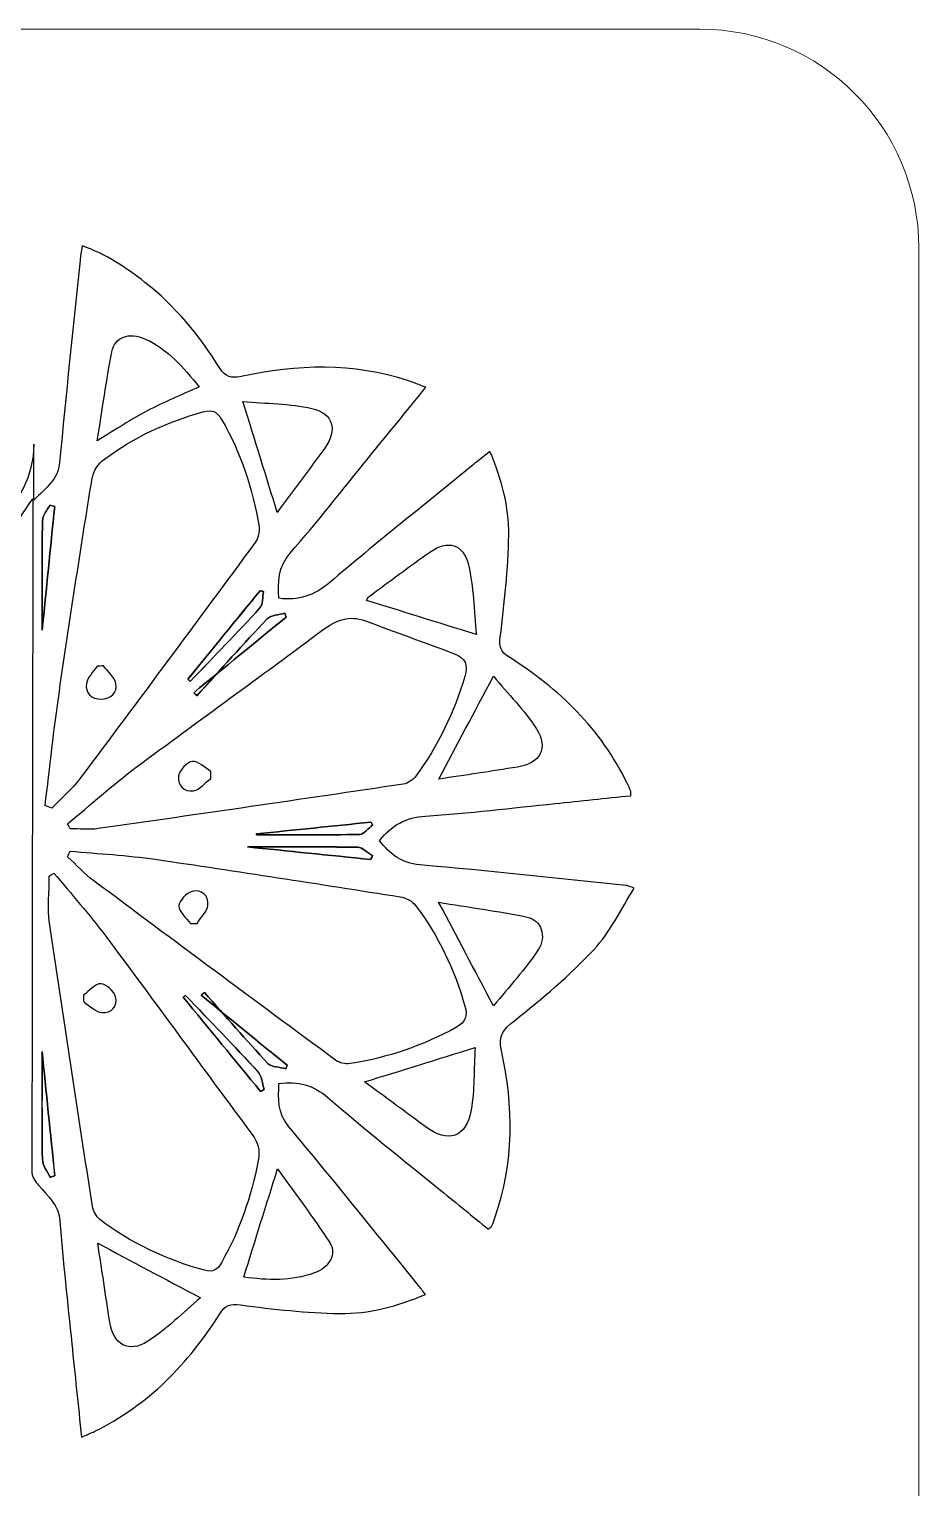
# Model space of a CAD drawing. Header units: millimetres. Extents: x -25 to 25, y -24.5 to 25.5.
# Drawn here: x 9.77 to 25.02, y 0.47 to 25.47 of the extents above; entities that cross this region are included whole.
import ezdxf

# ---------------------------------------------------------------- set-up
doc = ezdxf.new("R2010")
doc.units = ezdxf.units.MM
doc.header["$MEASUREMENT"] = 0
doc.layers.add('Layer 1', color=7, linetype='Continuous')

msp = doc.modelspace()

# ---------------------------------------------------------------- linework, layer by layer
at = {"layer": 'Layer 1', "color": 250, "lineweight": 18}
msp.add_open_spline([(21.2677, 25.4697), (21.2677, 25.4697), (-21.2323, 25.4697), (-21.2323, 25.4697), (-23.2977, 25.4697), (-24.9823, 23.7851), (-24.9823, 21.7197), (-24.9823, 21.7197), (-24.9823, -20.7803), (-24.9823, -20.7803), (-24.9823, -22.8457), (-23.2977, -24.5303), (-21.2323, -24.5303), (-21.2323, -24.5303), (21.2677, -24.5303), (21.2677, -24.5303), (23.3331, -24.5303), (25.0177, -22.8457), (25.0177, -20.7803), (25.0177, -20.7803), (25.0177, 21.7197), (25.0177, 21.7197), (25.0177, 23.7851), (23.3331, 25.4697), (21.2677, 25.4697)], degree=3, knots=[0, 0, 0, 0, 0.125, 0.125, 0.125, 0.25, 0.25, 0.25, 0.375, 0.375, 0.375, 0.5, 0.5, 0.5, 0.625, 0.625, 0.625, 0.75, 0.75, 0.75, 0.875, 0.875, 0.875, 1, 1, 1, 1], dxfattribs=at)
at = {"layer": 'Layer 1', "color": 250}
for points, knots in [([(0.4616, 16.615), (0.3536, 16.4553), (0.2451, 16.2957), (0.1273, 16.122), (0.0078, 16.297), (-0.1011, 16.4571), (-0.2099, 16.6171), (-0.2584, 16.6978), (-0.2929, 16.7922), (-0.3573, 16.857), (-1.2608, 17.765), (-2.3381, 17.9987), (-3.5203, 17.5595), (-4.4306, 17.2212), (-5.3046, 16.7868), (-6.1944, 16.3953), (-5.6066, 16.4906), (-5.0321, 16.633), (-4.4636, 16.7957), (-3.4784, 17.0775), (-2.4854, 17.2685), (-1.4562, 17.1212), (-1.0614, 17.0647), (-0.6761, 16.9738), (-0.3612, 16.7031), (-1.7512, 17.3346), (-3.1337, 17.0382), (-4.5091, 16.6542), (-5.5828, 16.3538), (-6.6636, 16.1061), (-7.7868, 16.2167), (-8.6118, 16.2983), (-9.2442, 16.6846), (-9.5524, 17.4956), (-9.6609, 17.7805), (-9.6882, 18.0701), (-9.5652, 18.3638), (-9.5612, 17.9185), (-9.4223, 17.5303), (-9.1216, 17.1987), (-8.8169, 16.8623), (-8.4297, 16.6926), (-7.9927, 16.6347), (-7.5094, 16.5708), (-7.0248, 16.6083), (-6.5749, 16.7926), (-5.8642, 17.0841), (-5.1683, 17.4117), (-4.4662, 17.724), (-3.8872, 17.9815), (-3.2906, 18.1751), (-2.6503, 18.1913), (-1.7441, 18.2138), (-0.9887, 17.8421), (-0.2396, 17.0166), (-0.3741, 17.6305), (-1.1942, 18.6293), (-2.4726, 19.1152), (-1.6334, 19.5796), (-0.4936, 19.065), (0.1252, 17.9422), (0.8065, 19.0958), (1.7832, 19.539), (2.7476, 19.1201), (1.7171, 18.7056), (0.9022, 18.0701), (0.4952, 17.093), (0.7981, 17.3227), (1.1236, 17.634), (1.5041, 17.8443), (2.4288, 18.3546), (3.3923, 18.266), (4.3333, 17.8796), (5.0663, 17.5785), (5.7767, 17.2221), (6.5047, 16.9068), (6.9638, 16.7085), (7.4466, 16.6105), (7.9528, 16.6113), (8.9015, 16.6127), (9.8151, 17.2313), (9.8491, 18.3558), (9.8491, 18.3558), (9.8491, 17.3972), (9.8491, 17.3972), (10.0581, 17.6142), (10.2618, 17.7487), (10.2896, 18.0485), (10.3958, 19.2021), (10.5198, 20.3548), (10.6385, 21.5075), (10.6455, 21.5798), (10.6587, 21.6508), (10.6737, 21.7571), (11.0922, 21.6138), (11.4286, 21.3822), (11.7506, 21.1305), (12.2717, 20.723), (12.6867, 20.2186), (13.0356, 19.6607), (13.1321, 19.5063), (13.2265, 19.4808), (13.3988, 19.5173), (14.3588, 19.7233), (15.3185, 19.7577), (16.267, 19.4433), (16.3596, 19.4128), (16.4496, 19.3758), (16.5663, 19.3317), (16.2273, 18.9141), (15.905, 18.5168), (15.5817, 18.12), (15.1376, 17.575), (14.706, 17.0185), (14.2416, 16.4915), (14.0263, 16.2476), (14.0321, 15.9931), (14.0445, 15.7153), (14.3845, 15.6735), (14.6512, 15.7586), (14.9127, 15.9812), (15.7188, 16.6678), (16.5492, 17.3266), (17.3703, 17.9965), (17.459, 18.0683), (17.5488, 18.1393), (17.6648, 18.2325), (17.8663, 17.7571), (17.9951, 17.2843), (17.9886, 16.8006), (17.9801, 16.2158), (17.911, 15.6311), (17.8426, 15.0495), (17.8227, 14.8832), (17.8475, 14.7998), (17.9903, 14.71), (18.8532, 14.1666), (19.5628, 13.4752), (20.0178, 12.5473), (20.04, 12.5033), (20.0611, 12.4583), (20.0792, 12.412), (20.085, 12.398), (20.0801, 12.3798), (20.0801, 12.3326), (19.6501, 12.2877), (19.2171, 12.2413), (18.7836, 12.1972), (18.0423, 12.1223), (17.302, 12.0323), (16.5593, 11.9825), (16.2242, 11.96), (15.9798, 11.8282), (15.7735, 11.5592), (15.9508, 11.3427), (16.1396, 11.1725), (16.4676, 11.1451), (17.6463, 11.0458), (18.8228, 10.915), (20.0002, 10.795), (20.0236, 10.7923), (20.0457, 10.7796), (20.1401, 10.7465), (19.905, 10.3808), (19.7246, 9.9906), (19.4463, 9.693), (19.0306, 9.2498), (18.5596, 8.8542), (18.0842, 8.4737), (17.8963, 8.3242), (17.8051, 8.2276), (17.8633, 7.9643), (18.0758, 7.004), (18.0811, 6.0426), (17.7505, 5.0993), (17.7341, 5.0526), (17.7177, 5.0055), (17.6983, 4.96), (17.6926, 4.9463), (17.6763, 4.938), (17.6397, 4.9036), (17.3703, 5.1218), (17.0956, 5.3428), (16.8231, 5.5655), (16.1757, 6.0942), (15.5186, 6.6123), (14.8867, 7.1587), (14.6376, 7.374), (14.3792, 7.4436), (14.048, 7.3973), (14.0401, 7.1393), (14.0141, 6.8981), (14.2196, 6.6547), (14.9723, 5.7635), (15.6986, 4.8502), (16.435, 3.945), (16.4711, 3.9003), (16.5051, 3.8545), (16.5593, 3.7848), (16.0787, 3.5802), (15.591, 3.4497), (15.0908, 3.4572), (14.5225, 3.4656), (13.9536, 3.53), (13.3896, 3.605), (13.2097, 3.6292), (13.1272, 3.5992), (13.0342, 3.4518), (12.4948, 2.5968), (11.8105, 1.8913), (10.8915, 1.438), (10.828, 1.4067), (10.761, 1.3811), (10.664, 1.3392), (10.6067, 1.8917), (10.5506, 2.4143), (10.4977, 2.9373), (10.4267, 3.6376), (10.3473, 4.337), (10.2953, 5.0385), (10.2742, 5.3212), (10.0841, 5.4707), (9.9271, 5.6567), (9.876, 5.7172), (9.8147, 5.797), (9.8147, 5.8676), (9.8151, 8.8825), (9.8217, 11.897), (9.827, 14.9115), (9.8283, 15.7223), (9.827, 16.5333), (9.827, 17.4188), (9.6647, 17.19), (9.5651, 17.0105), (9.4292, 16.865), (8.9425, 16.3433), (8.3118, 16.1956), (7.6248, 16.1885), (6.4998, 16.1775), (5.4315, 16.4698), (4.3607, 16.7622), (3.4937, 16.9986), (2.6101, 17.1595), (1.711, 17.014), (1.3422, 16.9545), (0.99, 16.794), (0.6301, 16.6793), (0.7108, 16.745), (0.7818, 16.8465), (0.8731, 16.8702), (1.2933, 16.9805), (1.7153, 17.1193), (2.144, 17.1551), (3.1313, 17.2376), (4.0781, 16.9867), (5.0177, 16.7093), (5.4856, 16.5712), (5.9641, 16.4672), (6.4377, 16.3481), (6.2538, 16.4791), (6.0541, 16.5562), (5.8587, 16.6418), (5.1333, 16.9597), (4.4247, 17.3236), (3.6816, 17.5908), (2.6467, 17.963), (1.6752, 17.7676), (0.8237, 17.0638), (0.6786, 16.9438), (0.5811, 16.7662), (0.4616, 16.615)], [0, 0, 0, 0, 0.0111111, 0.0111111, 0.0111111, 0.0222222, 0.0222222, 0.0222222, 0.0333333, 0.0333333, 0.0333333, 0.0444444, 0.0444444, 0.0444444, 0.0555556, 0.0555556, 0.0555556, 0.0666667, 0.0666667, 0.0666667, 0.0777778, 0.0777778, 0.0777778, 0.0888889, 0.0888889, 0.0888889, 0.1, 0.1, 0.1, 0.1111111, 0.1111111, 0.1111111, 0.1222222, 0.1222222, 0.1222222, 0.1333333, 0.1333333, 0.1333333, 0.1444444, 0.1444444, 0.1444444, 0.1555556, 0.1555556, 0.1555556, 0.1666667, 0.1666667, 0.1666667, 0.1777778, 0.1777778, 0.1777778, 0.1888889, 0.1888889, 0.1888889, 0.2, 0.2, 0.2, 0.2111111, 0.2111111, 0.2111111, 0.2222222, 0.2222222, 0.2222222, 0.2333333, 0.2333333, 0.2333333, 0.2444444, 0.2444444, 0.2444444, 0.2555556, 0.2555556, 0.2555556, 0.2666667, 0.2666667, 0.2666667, 0.2777778, 0.2777778, 0.2777778, 0.2888889, 0.2888889, 0.2888889, 0.3, 0.3, 0.3, 0.3111111, 0.3111111, 0.3111111, 0.3222222, 0.3222222, 0.3222222, 0.3333333, 0.3333333, 0.3333333, 0.3444444, 0.3444444, 0.3444444, 0.3555556, 0.3555556, 0.3555556, 0.3666667, 0.3666667, 0.3666667, 0.3777778, 0.3777778, 0.3777778, 0.3888889, 0.3888889, 0.3888889, 0.4, 0.4, 0.4, 0.4111111, 0.4111111, 0.4111111, 0.4222222, 0.4222222, 0.4222222, 0.4333333, 0.4333333, 0.4333333, 0.4444444, 0.4444444, 0.4444444, 0.4555556, 0.4555556, 0.4555556, 0.4666667, 0.4666667, 0.4666667, 0.4777778, 0.4777778, 0.4777778, 0.4888889, 0.4888889, 0.4888889, 0.5, 0.5, 0.5, 0.5111111, 0.5111111, 0.5111111, 0.5222222, 0.5222222, 0.5222222, 0.5333333, 0.5333333, 0.5333333, 0.5444444, 0.5444444, 0.5444444, 0.5555556, 0.5555556, 0.5555556, 0.5666667, 0.5666667, 0.5666667, 0.5777778, 0.5777778, 0.5777778, 0.5888889, 0.5888889, 0.5888889, 0.6, 0.6, 0.6, 0.6111111, 0.6111111, 0.6111111, 0.6222222, 0.6222222, 0.6222222, 0.6333333, 0.6333333, 0.6333333, 0.6444444, 0.6444444, 0.6444444, 0.6555556, 0.6555556, 0.6555556, 0.6666667, 0.6666667, 0.6666667, 0.6777778, 0.6777778, 0.6777778, 0.6888889, 0.6888889, 0.6888889, 0.7, 0.7, 0.7, 0.7111111, 0.7111111, 0.7111111, 0.7222222, 0.7222222, 0.7222222, 0.7333333, 0.7333333, 0.7333333, 0.7444444, 0.7444444, 0.7444444, 0.7555556, 0.7555556, 0.7555556, 0.7666667, 0.7666667, 0.7666667, 0.7777778, 0.7777778, 0.7777778, 0.7888889, 0.7888889, 0.7888889, 0.8, 0.8, 0.8, 0.8111111, 0.8111111, 0.8111111, 0.8222222, 0.8222222, 0.8222222, 0.8333333, 0.8333333, 0.8333333, 0.8444444, 0.8444444, 0.8444444, 0.8555556, 0.8555556, 0.8555556, 0.8666667, 0.8666667, 0.8666667, 0.8777778, 0.8777778, 0.8777778, 0.8888889, 0.8888889, 0.8888889, 0.9, 0.9, 0.9, 0.9111111, 0.9111111, 0.9111111, 0.9222222, 0.9222222, 0.9222222, 0.9333333, 0.9333333, 0.9333333, 0.9444444, 0.9444444, 0.9444444, 0.9555556, 0.9555556, 0.9555556, 0.9666667, 0.9666667, 0.9666667, 0.9777778, 0.9777778, 0.9777778, 0.9888889, 0.9888889, 0.9888889, 1, 1, 1, 1]), ([(10.9338, 18.4155), (11.2531, 18.6081), (11.5137, 18.7818), (11.7898, 18.9273), (12.0716, 19.076), (12.3678, 19.1968), (12.681, 19.3401), (12.408, 19.67), (12.1461, 19.9862), (11.7567, 20.1595), (11.4788, 20.2833), (11.2342, 20.1973), (11.1852, 19.9412), (11.09, 19.4486), (11.0207, 18.9516), (10.9338, 18.4155)], [0, 0, 0, 0, 0.2, 0.2, 0.2, 0.4, 0.4, 0.4, 0.6, 0.6, 0.6, 0.8, 0.8, 0.8, 1, 1, 1, 1]), ([(13.4302, 19.0897), (13.6418, 18.4071), (13.8275, 17.8073), (14.0193, 17.1886), (14.2945, 17.56), (14.567, 17.922), (14.8325, 18.2893), (15.0573, 18.6011), (14.9851, 18.8863), (14.6125, 18.9697), (14.2336, 19.0543), (13.8363, 19.0522), (13.4302, 19.0897)], [0, 0, 0, 0, 0.25, 0.25, 0.25, 0.5, 0.5, 0.5, 0.75, 0.75, 0.75, 1, 1, 1, 1]), ([(10.0396, 12.1611), (10.0788, 12.1461), (10.1176, 12.1316), (10.1568, 12.1166), (10.3196, 12.2872), (10.5012, 12.4428), (10.642, 12.6303), (11.6473, 13.9731), (12.6457, 15.3207), (13.6401, 16.671), (13.6921, 16.7415), (13.7208, 16.8575), (13.7067, 16.9435), (13.6017, 17.5935), (13.3971, 18.2095), (13.0651, 18.7823), (12.9843, 18.9221), (12.9032, 18.953), (12.745, 18.9097), (12.132, 18.7422), (11.5662, 18.4767), (11.0565, 18.1015), (10.9577, 18.0282), (10.8655, 17.892), (10.8461, 17.773), (10.6486, 16.5576), (10.4616, 15.3405), (10.2843, 14.1221), (10.1895, 13.4703), (10.1207, 12.8151), (10.0396, 12.1611)], [0, 0, 0, 0, 0.1, 0.1, 0.1, 0.2, 0.2, 0.2, 0.3, 0.3, 0.3, 0.4, 0.4, 0.4, 0.5, 0.5, 0.5, 0.6, 0.6, 0.6, 0.7, 0.7, 0.7, 0.8, 0.8, 0.8, 0.9, 0.9, 0.9, 1, 1, 1, 1]), ([(9.9893, 15.1686), (10.059, 15.8587), (10.1317, 16.574), (10.2045, 17.2896), (10.1758, 17.2976), (10.1481, 17.3055), (10.1193, 17.3135), (10.0757, 17.2243), (9.9968, 17.1357), (9.995, 17.0462), (9.984, 16.4095), (9.9893, 15.7722), (9.9893, 15.1686)], [0, 0, 0, 0, 0.25, 0.25, 0.25, 0.5, 0.5, 0.5, 0.75, 0.75, 0.75, 1, 1, 1, 1]), ([(17.433, 15.0936), (17.3892, 15.5125), (17.3875, 15.9102), (17.298, 16.2877), (17.2116, 16.652), (16.9412, 16.7216), (16.6338, 16.506), (16.2825, 16.2595), (15.9388, 16.0016), (15.5941, 15.7457), (15.5662, 15.7251), (15.5517, 15.6853), (15.5486, 15.6801), (16.1523, 15.4922), (16.7476, 15.307), (17.433, 15.0936)], [0, 0, 0, 0, 0.2, 0.2, 0.2, 0.4, 0.4, 0.4, 0.6, 0.6, 0.6, 0.8, 0.8, 0.8, 1, 1, 1, 1]), ([(12.4865, 14.329), (12.5006, 14.3161), (12.5147, 14.3038), (12.5285, 14.291), (12.9283, 14.71), (13.3327, 15.1248), (13.7235, 15.5531), (13.7781, 15.6131), (13.7636, 15.737), (13.7812, 15.8313), (13.7622, 15.8362), (13.7437, 15.8406), (13.7247, 15.8455), (13.312, 15.3401), (12.8992, 14.8342), (12.4865, 14.329)], [0, 0, 0, 0, 0.2, 0.2, 0.2, 0.4, 0.4, 0.4, 0.6, 0.6, 0.6, 0.8, 0.8, 0.8, 1, 1, 1, 1]), ([(10.4263, 11.852), (10.44, 11.8233), (10.4536, 11.7937), (10.4668, 11.7647), (10.6287, 11.7647), (10.7932, 11.7452), (10.952, 11.7677), (12.6956, 12.0165), (14.4382, 12.2705), (16.1806, 12.5302), (16.2586, 12.5417), (16.3486, 12.6033), (16.3962, 12.6687), (16.7736, 13.1877), (17.0546, 13.7547), (17.2331, 14.3748), (17.291, 14.5741), (17.2472, 14.6941), (17.0593, 14.7642), (16.5496, 14.9533), (16.0395, 15.1403), (15.5297, 15.3286), (15.2532, 15.4305), (15.0322, 15.3467), (14.8003, 15.1733), (13.7406, 14.381), (12.6642, 13.6115), (11.6037, 12.8195), (11.1971, 12.5161), (10.8183, 12.1757), (10.4263, 11.852)], [0, 0, 0, 0, 0.1, 0.1, 0.1, 0.2, 0.2, 0.2, 0.3, 0.3, 0.3, 0.4, 0.4, 0.4, 0.5, 0.5, 0.5, 0.6, 0.6, 0.6, 0.7, 0.7, 0.7, 0.8, 0.8, 0.8, 0.9, 0.9, 0.9, 1, 1, 1, 1]), ([(14.1732, 15.3935), (14.1657, 15.4151), (14.1578, 15.4366), (14.1503, 15.4587), (14.0488, 15.4301), (13.914, 15.4331), (13.8513, 15.3675), (13.4395, 14.9352), (13.0435, 14.4886), (12.6422, 14.0462), (12.6246, 14.063), (12.6065, 14.0802), (12.5883, 14.097), (13.1167, 14.5291), (13.645, 14.9612), (14.1732, 15.3935)], [0, 0, 0, 0, 0.2, 0.2, 0.2, 0.4, 0.4, 0.4, 0.6, 0.6, 0.6, 0.8, 0.8, 0.8, 1, 1, 1, 1]), ([(11.0406, 14.5562), (11.1156, 14.4561), (11.2328, 14.3652), (11.2553, 14.2546), (11.2888, 14.0922), (11.1632, 13.9935), (11.0022, 13.9886), (10.832, 13.9833), (10.7243, 14.094), (10.7486, 14.2532), (10.7645, 14.3595), (10.8672, 14.453), (10.9316, 14.5517), (10.9678, 14.5535), (11.0045, 14.5548), (11.0406, 14.5562)], [0, 0, 0, 0, 0.2, 0.2, 0.2, 0.4, 0.4, 0.4, 0.6, 0.6, 0.6, 0.8, 0.8, 0.8, 1, 1, 1, 1]), ([(17.7243, 14.3792), (17.395, 13.7575), (17.0968, 13.1961), (16.7891, 12.6153), (17.2411, 12.685), (17.69, 12.749), (18.1371, 12.8238), (18.5313, 12.8896), (18.676, 13.1422), (18.4621, 13.4783), (18.2575, 13.7993), (17.9797, 14.0732), (17.7243, 14.3792)], [0, 0, 0, 0, 0.25, 0.25, 0.25, 0.5, 0.5, 0.5, 0.75, 0.75, 0.75, 1, 1, 1, 1]), ([(12.8832, 12.6293), (12.7836, 12.5547), (12.6915, 12.4348), (12.5825, 12.4163), (12.4273, 12.3902), (12.2981, 12.5155), (12.3285, 12.6725), (12.3483, 12.7722), (12.4745, 12.9111), (12.564, 12.9198), (12.6627, 12.9296), (12.7738, 12.8105), (12.8793, 12.7475), (12.8793, 12.7475), (12.8832, 12.6293), (12.8832, 12.6293)], [0, 0, 0, 0, 0.2, 0.2, 0.2, 0.4, 0.4, 0.4, 0.6, 0.6, 0.6, 0.8, 0.8, 0.8, 1, 1, 1, 1]), ([(13.6631, 11.677), (13.6635, 11.6721), (13.664, 11.6672), (13.6648, 11.662), (14.2543, 11.662), (14.844, 11.6557), (15.4331, 11.6695), (15.509, 11.6712), (15.5821, 11.7766), (15.6567, 11.8338), (15.6456, 11.8485), (15.6355, 11.863), (15.625, 11.878), (14.971, 11.811), (14.317, 11.744), (13.6631, 11.677)], [0, 0, 0, 0, 0.2, 0.2, 0.2, 0.4, 0.4, 0.4, 0.6, 0.6, 0.6, 0.8, 0.8, 0.8, 1, 1, 1, 1]), ([(10.4686, 11.3832), (10.455, 11.3502), (10.4408, 11.3175), (10.4267, 11.2845), (10.575, 11.1468), (10.7125, 10.9952), (10.8738, 10.8748), (12.2515, 9.8451), (13.6331, 8.8203), (15.0177, 7.7998), (15.0821, 7.7518), (15.1888, 7.7271), (15.2691, 7.74), (15.9111, 7.8408), (16.5178, 8.0482), (17.0898, 8.3626), (17.2521, 8.4521), (17.2821, 8.554), (17.2358, 8.7233), (17.0625, 9.3535), (16.7798, 9.9298), (16.3917, 10.4523), (16.3362, 10.5268), (16.222, 10.5837), (16.1267, 10.5983), (14.7302, 10.8192), (13.3332, 11.0383), (11.934, 11.2417), (11.449, 11.3122), (10.9577, 11.3373), (10.4686, 11.3832)], [0, 0, 0, 0, 0.1, 0.1, 0.1, 0.2, 0.2, 0.2, 0.3, 0.3, 0.3, 0.4, 0.4, 0.4, 0.5, 0.5, 0.5, 0.6, 0.6, 0.6, 0.7, 0.7, 0.7, 0.8, 0.8, 0.8, 0.9, 0.9, 0.9, 1, 1, 1, 1]), ([(15.625, 11.2381), (15.6342, 11.2611), (15.6435, 11.2836), (15.6527, 11.3061), (15.5681, 11.3558), (15.4838, 11.4463), (15.3982, 11.4476), (14.758, 11.46), (14.1177, 11.4547), (13.5122, 11.4547), (14.1913, 11.385), (14.9078, 11.3113), (15.625, 11.2381)], [0, 0, 0, 0, 0.25, 0.25, 0.25, 0.5, 0.5, 0.5, 0.75, 0.75, 0.75, 1, 1, 1, 1]), ([(10.1912, 11.0066), (10.1648, 10.9895), (10.1383, 10.9722), (10.1118, 10.9551), (10.1118, 10.6852), (10.0788, 10.41), (10.1172, 10.1458), (10.3517, 8.5266), (10.6018, 6.9096), (10.8522, 5.2925), (10.8651, 5.2127), (10.9136, 5.1178), (10.9762, 5.0707), (11.5151, 4.6606), (12.1178, 4.378), (12.7713, 4.1993), (12.92, 4.1588), (12.9936, 4.2065), (13.0668, 4.3356), (13.376, 4.8811), (13.5743, 5.4623), (13.6921, 6.077), (13.7266, 6.2573), (13.6912, 6.3875), (13.5846, 6.5316), (12.7467, 7.6597), (11.9212, 8.797), (11.0802, 9.9227), (10.8011, 10.2971), (10.4885, 10.6463), (10.1912, 11.0066)], [0, 0, 0, 0, 0.1, 0.1, 0.1, 0.2, 0.2, 0.2, 0.3, 0.3, 0.3, 0.4, 0.4, 0.4, 0.5, 0.5, 0.5, 0.6, 0.6, 0.6, 0.7, 0.7, 0.7, 0.8, 0.8, 0.8, 0.9, 0.9, 0.9, 1, 1, 1, 1]), ([(12.5323, 10.1391), (12.4608, 10.2401), (12.3338, 10.3411), (12.3347, 10.4416), (12.3356, 10.5298), (12.4661, 10.6665), (12.5632, 10.693), (12.718, 10.7353), (12.8493, 10.6185), (12.8303, 10.4571), (12.8172, 10.3463), (12.7096, 10.2467), (12.6443, 10.1422), (12.6068, 10.1408), (12.5697, 10.14), (12.5323, 10.1391)], [0, 0, 0, 0, 0.2, 0.2, 0.2, 0.4, 0.4, 0.4, 0.6, 0.6, 0.6, 0.8, 0.8, 0.8, 1, 1, 1, 1]), ([(17.728, 8.7295), (17.9947, 9.0585), (18.269, 9.3535), (18.4891, 9.6846), (18.6451, 9.9201), (18.5446, 10.2018), (18.3061, 10.2512), (17.8025, 10.3557), (17.2913, 10.4232), (16.786, 10.5057), (17.0947, 9.9232), (17.391, 9.3645), (17.728, 8.7295)], [0, 0, 0, 0, 0.25, 0.25, 0.25, 0.5, 0.5, 0.5, 0.75, 0.75, 0.75, 1, 1, 1, 1]), ([(10.6986, 8.9146), (10.7987, 8.9851), (10.8993, 9.1117), (10.9981, 9.11), (11.0862, 9.1082), (11.2216, 8.9793), (11.2476, 8.8823), (11.2896, 8.7298), (11.1767, 8.5966), (11.0143, 8.6152), (10.9046, 8.628), (10.8053, 8.7333), (10.7017, 8.7972), (10.7008, 8.8361), (10.6995, 8.8753), (10.6986, 8.9146)], [0, 0, 0, 0, 0.2, 0.2, 0.2, 0.4, 0.4, 0.4, 0.6, 0.6, 0.6, 0.8, 0.8, 0.8, 1, 1, 1, 1]), ([(12.446, 8.9102), (12.4336, 8.8992), (12.4212, 8.8882), (12.4093, 8.8767), (12.8503, 8.3392), (13.2913, 7.8012), (13.7327, 7.2632), (13.7543, 7.2742), (13.776, 7.2857), (13.7976, 7.2967), (13.7627, 7.4), (13.7552, 7.5287), (13.6877, 7.6023), (13.2816, 8.0455), (12.8613, 8.4755), (12.446, 8.9102)], [0, 0, 0, 0, 0.2, 0.2, 0.2, 0.4, 0.4, 0.4, 0.6, 0.6, 0.6, 0.8, 0.8, 0.8, 1, 1, 1, 1]), ([(14.164, 7.6535), (14.1723, 7.6728), (14.1803, 7.6923), (14.1887, 7.7117), (13.6975, 8.1126), (13.2062, 8.513), (12.7153, 8.9133), (12.7335, 8.9297), (12.7516, 8.9456), (12.7696, 8.9615), (13.1312, 8.554), (13.4871, 8.1407), (13.8601, 7.7438), (13.9223, 7.6773), (14.0608, 7.6817), (14.164, 7.6535)], [0, 0, 0, 0, 0.2, 0.2, 0.2, 0.4, 0.4, 0.4, 0.6, 0.6, 0.6, 0.8, 0.8, 0.8, 1, 1, 1, 1]), ([(17.4105, 8.0146), (16.7446, 7.8078), (16.1435, 7.6213), (15.5177, 7.4272), (15.8697, 7.168), (16.2145, 6.9157), (16.5571, 6.6608), (16.9478, 6.3698), (17.2627, 6.4695), (17.3442, 6.9471), (17.4025, 7.2915), (17.3901, 7.6477), (17.4105, 8.0146)], [0, 0, 0, 0, 0.25, 0.25, 0.25, 0.5, 0.5, 0.5, 0.75, 0.75, 0.75, 1, 1, 1, 1]), ([(10.126, 5.7908), (10.1525, 5.7992), (10.1798, 5.808), (10.2062, 5.8168), (10.1313, 6.5466), (10.0572, 7.2765), (9.9885, 7.9467), (9.9885, 7.3695), (9.9822, 6.735), (9.9946, 6.1003), (9.9968, 5.9963), (10.0801, 5.894), (10.126, 5.7908)], [0, 0, 0, 0, 0.25, 0.25, 0.25, 0.5, 0.5, 0.5, 0.75, 0.75, 0.75, 1, 1, 1, 1]), ([(13.4456, 4.0812), (13.8526, 4.0256), (14.2606, 4.008), (14.6575, 4.1531), (14.915, 4.2466), (15.0451, 4.482), (14.9198, 4.673), (14.6371, 5.1033), (14.325, 5.5143), (14.0233, 5.9355), (13.8275, 5.308), (13.6423, 4.7135), (13.4456, 4.0812)], [0, 0, 0, 0, 0.25, 0.25, 0.25, 0.5, 0.5, 0.5, 0.75, 0.75, 0.75, 1, 1, 1, 1]), ([(10.944, 4.6615), (11.0123, 4.2117), (11.0772, 3.7637), (11.1482, 3.317), (11.2108, 2.925), (11.4692, 2.7702), (11.8008, 2.9813), (12.1253, 3.1886), (12.4018, 3.4722), (12.7035, 3.7257), (12.0831, 4.0556), (11.5252, 4.3523), (10.944, 4.6615)], [0, 0, 0, 0, 0.25, 0.25, 0.25, 0.5, 0.5, 0.5, 0.75, 0.75, 0.75, 1, 1, 1, 1])]:
    msp.add_open_spline(points, degree=3, knots=knots, dxfattribs=at)
at = {"layer": 'Layer 1', "color": 7}
for points, knots in [([(9.9893, 15.1686), (9.9893, 15.7722), (9.9841, 16.4095), (9.9951, 17.0462), (9.9968, 17.1357), (10.0758, 17.2243), (10.1195, 17.3135), (10.1477, 17.3055), (10.176, 17.2976), (10.2041, 17.2896), (10.1318, 16.5743), (10.0591, 15.8587), (9.9893, 15.1686)], [0, 0, 0, 0, 0.25, 0.25, 0.25, 0.5, 0.5, 0.5, 0.75, 0.75, 0.75, 1, 1, 1, 1]), ([(12.4866, 14.3288), (12.8993, 14.8341), (13.3121, 15.34), (13.7248, 15.8453), (13.7438, 15.8408), (13.7623, 15.8361), (13.7813, 15.8312), (13.7637, 15.7368), (13.7782, 15.6133), (13.7236, 15.553), (13.3328, 15.1252), (12.9285, 14.7102), (12.5286, 14.2913), (12.5145, 14.3037), (12.5003, 14.3165), (12.4866, 14.3288)], [0, 0, 0, 0, 0.2, 0.2, 0.2, 0.4, 0.4, 0.4, 0.6, 0.6, 0.6, 0.8, 0.8, 0.8, 1, 1, 1, 1]), ([(14.173, 15.3935), (13.6452, 14.9613), (13.1165, 14.5292), (12.5882, 14.0971), (12.6062, 14.0798), (12.6243, 14.0631), (12.642, 14.0463), (13.0432, 14.4882), (13.4397, 14.9353), (13.8516, 15.3675), (13.9137, 15.4332), (14.0491, 15.4301), (14.1501, 15.4583), (14.158, 15.4367), (14.1655, 15.4151), (14.173, 15.3935)], [0, 0, 0, 0, 0.2, 0.2, 0.2, 0.4, 0.4, 0.4, 0.6, 0.6, 0.6, 0.8, 0.8, 0.8, 1, 1, 1, 1]), ([(13.6631, 11.677), (14.3166, 11.744), (14.9711, 11.811), (15.625, 11.878), (15.6356, 11.863), (15.6457, 11.8485), (15.6567, 11.8338), (15.5822, 11.7766), (15.5091, 11.6712), (15.4332, 11.6695), (14.8441, 11.6557), (14.2545, 11.662), (13.6648, 11.662), (13.664, 11.6672), (13.6636, 11.6721), (13.6631, 11.677)], [0, 0, 0, 0, 0.2, 0.2, 0.2, 0.4, 0.4, 0.4, 0.6, 0.6, 0.6, 0.8, 0.8, 0.8, 1, 1, 1, 1]), ([(15.6247, 11.2383), (14.9081, 11.3115), (14.1916, 11.3852), (13.5125, 11.4543), (14.1175, 11.4543), (14.7577, 11.4601), (15.3981, 11.4478), (15.484, 11.4465), (15.5678, 11.3556), (15.6525, 11.3062), (15.6437, 11.2837), (15.634, 11.2608), (15.6247, 11.2383)], [0, 0, 0, 0, 0.25, 0.25, 0.25, 0.5, 0.5, 0.5, 0.75, 0.75, 0.75, 1, 1, 1, 1]), ([(12.4462, 8.9101), (12.8611, 8.4757), (13.2818, 8.0453), (13.6875, 7.6026), (13.7555, 7.529), (13.7625, 7.4002), (13.7973, 7.297), (13.7761, 7.2856), (13.7546, 7.2745), (13.733, 7.2631), (13.2915, 7.8011), (12.8506, 8.339), (12.4091, 8.877), (12.4211, 8.8881), (12.4338, 8.8991), (12.4462, 8.9101)], [0, 0, 0, 0, 0.2, 0.2, 0.2, 0.4, 0.4, 0.4, 0.6, 0.6, 0.6, 0.8, 0.8, 0.8, 1, 1, 1, 1]), ([(14.164, 7.6535), (14.0608, 7.6817), (13.9223, 7.6773), (13.8601, 7.7438), (13.4871, 8.1407), (13.1312, 8.554), (12.7696, 8.9615), (12.7516, 8.9456), (12.7335, 8.9297), (12.7153, 8.9133), (13.2062, 8.513), (13.6975, 8.1126), (14.1887, 7.7117), (14.1803, 7.6923), (14.1723, 7.6728), (14.164, 7.6535)], [0, 0, 0, 0, 0.2, 0.2, 0.2, 0.4, 0.4, 0.4, 0.6, 0.6, 0.6, 0.8, 0.8, 0.8, 1, 1, 1, 1]), ([(10.126, 5.7907), (10.0801, 5.894), (9.9967, 5.9962), (9.9945, 6.1003), (9.9821, 6.7348), (9.9883, 7.3695), (9.9883, 7.9466), (10.0571, 7.2763), (10.1316, 6.5466), (10.2066, 5.8167), (10.1797, 5.8083), (10.1528, 5.7996), (10.126, 5.7907)], [0, 0, 0, 0, 0.25, 0.25, 0.25, 0.5, 0.5, 0.5, 0.75, 0.75, 0.75, 1, 1, 1, 1])]:
    msp.add_open_spline(points, degree=3, knots=knots, dxfattribs=at)

doc.saveas('drawing.dxf')
